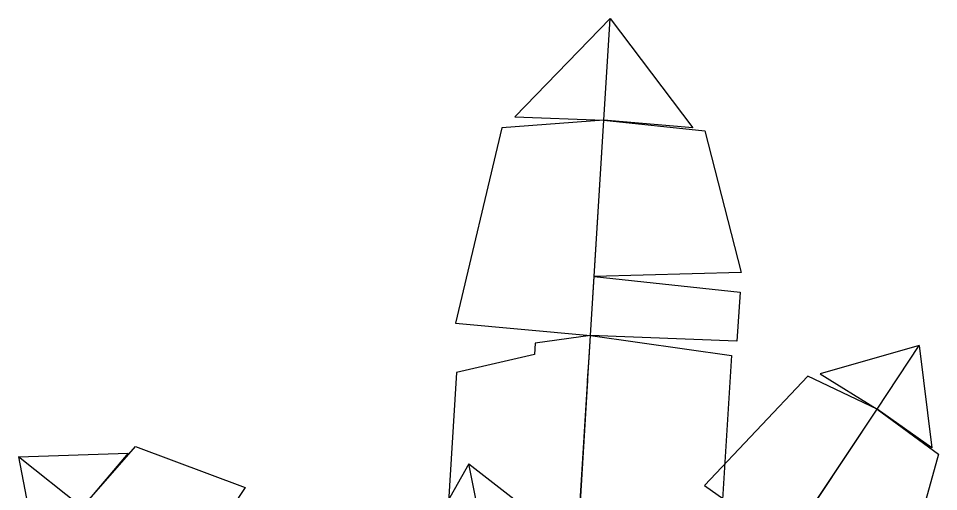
# Model space of a CAD drawing. Header units: inches. Extents: x 105.6 to 147.4, y 37.5 to 62.2.
# Drawn here: x 114.1818 to 114.5438, y 49.412 to 49.5982 of the extents above; entities that cross this region are included whole.
import ezdxf

# ---------------------------------------------------------------- set-up
doc = ezdxf.new("R2010")
doc.units = ezdxf.units.IN
doc.header["$MEASUREMENT"] = 0
doc.layers.add('TREE', color=72, linetype='Continuous')

# ---------------------------------------------------------------- blocks, each defined once
blk = doc.blocks.new('plantita')
at = {"layer": 'TREE'}
for points in [[(73.59831, 68.61872, -0.29758), (73.53308, 68.61376, -0.2265), (73.5639, 68.58441, -0.2134), (73.59831, 68.61872, -0.29758)], [(73.59831, 68.61872, -0.29758), (73.53308, 68.61376, -0.2265), (73.5639, 68.58441, -0.2134), (73.59831, 68.61872, -0.29758)], [(73.59831, 68.61872, -0.29758), (73.59316, 68.5535, -0.2265), (73.5639, 68.58441, -0.2134), (73.59831, 68.61872, -0.29758)], [(73.59831, 68.61872, -0.29758), (73.59316, 68.5535, -0.2265), (73.5639, 68.58441, -0.2134), (73.59831, 68.61872, -0.29758)], [(73.5639, 68.58441, -0.2134), (73.59659, 68.54863, -0.21707), (73.56475, 68.4865, -0.1809), (73.51092, 68.53157, -0.1702)], [(73.5639, 68.58441, -0.2134), (73.59659, 68.54863, -0.21707), (73.56475, 68.4865, -0.1809), (73.51092, 68.53157, -0.1702)], [(73.56378, 68.35248, -0.06756), (73.53055, 68.37631, -0.02314), (73.53351, 68.34988, -0.01495), (73.56378, 68.35248, -0.06756)], [(73.56378, 68.35248, -0.06756), (73.53055, 68.37631, -0.02314), (73.53351, 68.34988, -0.01495), (73.56378, 68.35248, -0.06756)], [(73.56378, 68.35248, -0.06756), (73.53511, 68.32333, -0.02314), (73.53351, 68.34988, -0.01495), (73.56378, 68.35248, -0.06756)], [(73.56378, 68.35248, -0.06756), (73.53511, 68.32333, -0.02314), (73.53351, 68.34988, -0.01495), (73.56378, 68.35248, -0.06756)], [(73.75823, 68.2492, -0.38436), (73.76047, 68.31027, -0.38557), (73.64802, 68.35075, -0.3196), (73.63161, 68.27171, -0.31011)], [(73.75823, 68.2492, -0.38436), (73.76047, 68.31027, -0.38557), (73.64802, 68.35075, -0.3196), (73.63161, 68.27171, -0.31011)], [(73.81805, 68.23856, -0.48958), (73.76619, 68.3018, -0.40074), (73.75823, 68.2492, -0.38436), (73.81805, 68.23856, -0.48958)], [(73.81805, 68.23856, -0.48958), (73.76619, 68.3018, -0.40074), (73.75823, 68.2492, -0.38436), (73.81805, 68.23856, -0.48958)], [(73.63161, 68.27171, -0.31011), (73.61013, 68.18944, -0.28739), (73.49715, 68.20953, -0.28739), (73.51199, 68.29298, -0.31011)], [(73.63161, 68.27171, -0.31011), (73.61013, 68.18944, -0.28739), (73.49715, 68.20953, -0.28739), (73.51199, 68.29298, -0.31011)], [(73.66615, 68.26557, -0.33036), (73.64708, 68.18017, -0.33698), (73.6183, 68.18529, -0.3201), (73.63161, 68.27171, -0.31011)], [(73.66615, 68.26557, -0.33036), (73.64708, 68.18017, -0.33698), (73.6183, 68.18529, -0.3201), (73.63161, 68.27171, -0.31011)], [(73.75823, 68.2492, -0.38436), (73.74503, 68.19008, -0.38894), (73.65859, 68.17813, -0.34373), (73.66615, 68.26557, -0.33036)], [(73.75823, 68.2492, -0.38436), (73.74503, 68.19008, -0.38894), (73.65859, 68.17813, -0.34373), (73.66615, 68.26557, -0.33036)], [(73.81805, 68.23856, -0.48958), (73.74757, 68.19708, -0.40074), (73.75823, 68.2492, -0.38436), (73.81805, 68.23856, -0.48958)], [(73.81805, 68.23856, -0.48958), (73.74757, 68.19708, -0.40074), (73.75823, 68.2492, -0.38436), (73.81805, 68.23856, -0.48958)], [(73.56848, 68.10696, -0.10515), (73.59283, 68.14579, -0.10606), (73.53498, 68.21425, -0.05658), (73.49468, 68.16907, -0.04947)], [(73.56848, 68.10696, -0.32115), (73.59283, 68.14579, -0.32206), (73.53498, 68.21425, -0.27258), (73.49468, 68.16907, -0.26547)], [(73.56848, 68.10696, -0.10515), (73.59283, 68.14579, -0.10606), (73.53498, 68.21425, -0.05658), (73.49468, 68.16907, -0.04947)], [(73.56848, 68.10696, -0.32115), (73.59283, 68.14579, -0.32206), (73.53498, 68.21425, -0.27258), (73.49468, 68.16907, -0.26547)], [(73.56848, 68.10696, -0.32115), (73.53774, 68.07351, -0.32459), (73.47711, 68.09817, -0.29068), (73.51481, 68.15213, -0.28065)], [(73.56848, 68.10696, -0.10515), (73.53774, 68.07351, -0.10859), (73.47711, 68.09817, -0.07468), (73.51481, 68.15213, -0.06465)], [(73.56848, 68.10696, -0.32115), (73.53774, 68.07351, -0.32459), (73.47711, 68.09817, -0.29068), (73.51481, 68.15213, -0.28065)], [(73.56848, 68.10696, -0.10515), (73.53774, 68.07351, -0.10859), (73.47711, 68.09817, -0.07468), (73.51481, 68.15213, -0.06465)], [(73.60334, 68.07763, -0.40007), (73.59337, 68.13814, -0.33344), (73.56848, 68.10696, -0.32115), (73.60334, 68.07763, -0.40007)], [(73.60334, 68.07763, -0.18407), (73.59337, 68.13814, -0.11744), (73.56848, 68.10696, -0.10515), (73.60334, 68.07763, -0.18407)], [(73.60334, 68.07763, -0.40007), (73.59337, 68.13814, -0.33344), (73.56848, 68.10696, -0.32115), (73.60334, 68.07763, -0.40007)], [(73.60334, 68.07763, -0.18407), (73.59337, 68.13814, -0.11744), (73.56848, 68.10696, -0.10515), (73.60334, 68.07763, -0.18407)], [(73.60334, 68.07763, -0.40007), (73.54201, 68.07711, -0.33344), (73.56848, 68.10696, -0.32115), (73.60334, 68.07763, -0.40007)], [(73.60334, 68.07763, -0.18407), (73.54201, 68.07711, -0.11744), (73.56848, 68.10696, -0.10515), (73.60334, 68.07763, -0.18407)], [(73.60334, 68.07763, -0.40007), (73.54201, 68.07711, -0.33344), (73.56848, 68.10696, -0.32115), (73.60334, 68.07763, -0.40007)], [(73.60334, 68.07763, -0.18407), (73.54201, 68.07711, -0.11744), (73.56848, 68.10696, -0.10515), (73.60334, 68.07763, -0.18407)]]:
    blk.add_3dface(points, dxfattribs=at)
for points, invisible_edges in [([(73.60503, 68.27644, -0.31011), (73.61873, 68.35347, -0.28914), (73.53233, 68.36883, -0.28914), (73.52112, 68.34433, -0.29613)], 9), ([(73.60503, 68.27644, -0.31011), (73.61873, 68.35347, -0.28914), (73.53233, 68.36883, -0.28914), (73.52112, 68.34433, -0.29613)], 9), ([(73.61832, 68.27407, -0.31011), (73.62403, 68.30617, -0.30137), (73.61873, 68.35347, -0.28914), (73.60503, 68.27644, -0.31011)], 5), ([(73.61832, 68.27407, -0.31011), (73.62403, 68.30617, -0.30137), (73.61873, 68.35347, -0.28914), (73.60503, 68.27644, -0.31011)], 5), ([(73.60503, 68.27644, -0.31011), (73.51199, 68.29298, -0.31011), (73.52112, 68.34433, -0.29613)], 10), ([(73.60503, 68.27644, -0.31011), (73.51199, 68.29298, -0.31011), (73.52112, 68.34433, -0.29613)], 10), ([(73.63161, 68.27171, -0.31011), (73.63068, 68.30499, -0.30137), (73.62403, 68.30617, -0.30137), (73.61832, 68.27407, -0.31011)], 4), ([(73.63161, 68.27171, -0.31011), (73.63068, 68.30499, -0.30137), (73.62403, 68.30617, -0.30137), (73.61832, 68.27407, -0.31011)], 4)]:
    blk.add_3dface(points, dxfattribs=dict(at, invisible_edges=invisible_edges))

msp = doc.modelspace()

# ---------------------------------------------------------------- block references
at = {"xscale": 0.6599999999999924, "yscale": 0.6599999999999966, "zscale": 0.66, "rotation": 96.50826267560313}
msp.add_blockref('plantita', (164.68409, 6.29707, 0.01036), dxfattribs=at)

doc.saveas('drawing.dxf')
